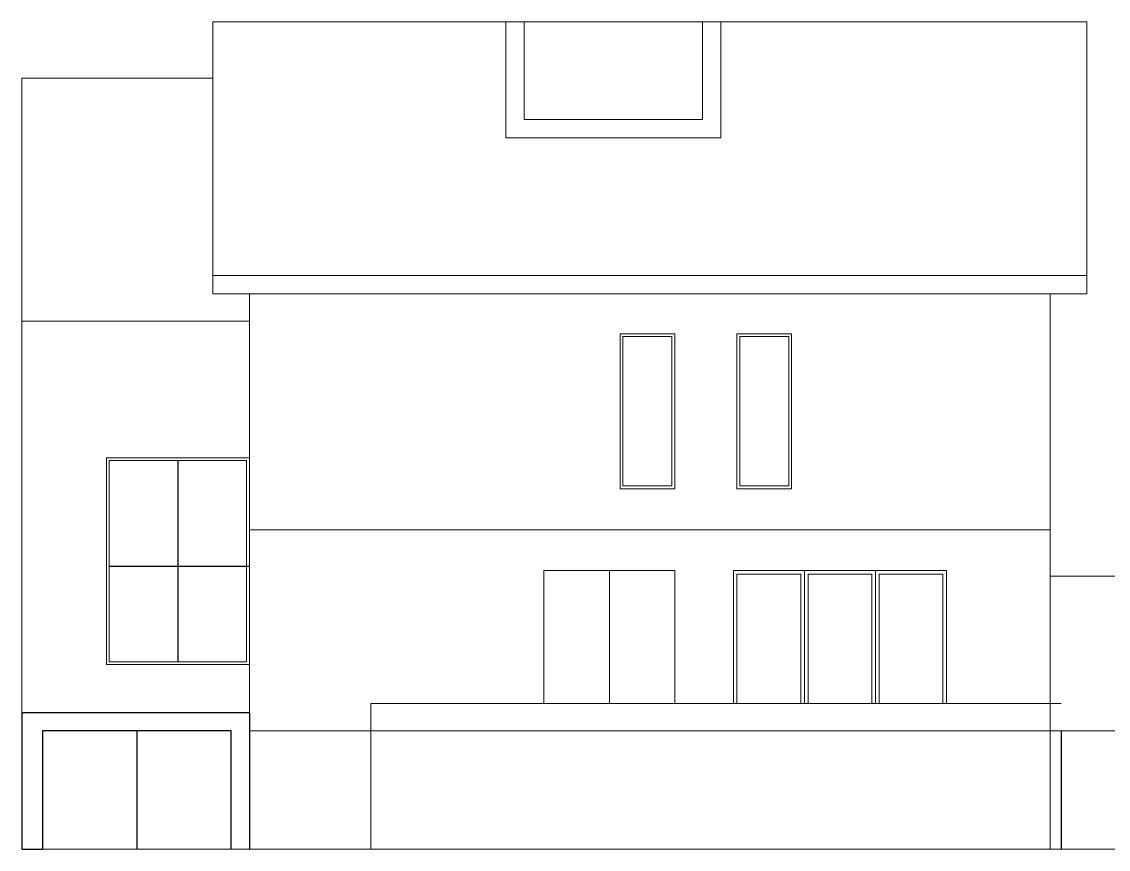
# Model space of a CAD drawing. Header units: millimetres. Extents: x -627 to 20370, y 1538 to 15679.
# Drawn here: x 10648 to 11841, y 8216 to 9125 of the extents above; entities that cross this region are included whole.
import ezdxf

# ---------------------------------------------------------------- set-up
doc = ezdxf.new("R2010")
doc.units = ezdxf.units.MM
doc.layers.add('blue', color=160, linetype='Continuous', lineweight=5)
doc.layers.add('new', color=3, linetype='Continuous', lineweight=30)

msp = doc.modelspace()

# ---------------------------------------------------------------- linework, layer by layer
at = {"layer": 'blue'}
for points in [[(10897.6, 9125.2), (10857.6, 9125.2)], [(10897.6, 8846.3), (10857.6, 8846.3), (10857.6, 9125.2)], [(10897.6, 9125.2), (11777.3, 9125.2)], [(11179.3, 9125.2), (11179.3, 8997.8), (11415.3, 8997.8), (11415.3, 9125.2)], [(11199.3, 9125.2), (11199.3, 9017.8), (11395.3, 9017.8), (11395.3, 9125.2)], [(11777.3, 8826.3), (11817.3, 8826.3), (11817.3, 9125.2), (11777.3, 9125.2)], [(10647.6, 9063.3), (10647.6, 8216.3)], [(10647.6, 9063.3), (10857.6, 9063.3)], [(10857.6, 8846.3), (10857.6, 8826.3), (10897.6, 8826.3)], [(10897.6, 8846.3), (11777.3, 8846.3)], [(11777.3, 8846.3), (11817.3, 8846.3)], [(10897.6, 8826.3), (10897.6, 8366.3)], [(10897.6, 8826.3), (11777.3, 8826.3)], [(11777.3, 8826.3), (11777.3, 8216.3)], [(10897.6, 8796.3), (10647.6, 8796.3)], [(11364.8, 8782.3), (11304.8, 8782.3), (11304.8, 8612.3)], [(11364.8, 8612.3), (11364.8, 8782.3)], [(10740.6, 8646.3), (10897.6, 8646.3)], [(11364.8, 8612.3), (11304.8, 8612.3)], [(10897.6, 8567.3), (11777.3, 8567.3)], [(11221.2, 8522.3), (11221.2, 8376.3)], [(11364.8, 8522.3), (11221.2, 8522.3)], [(11293, 8522.3), (11293, 8376.3)], [(11364.8, 8522.3), (11364.8, 8376.3)], [(11663.3, 8376.3), (11663.3, 8522.3), (11429.3, 8522.3), (11429.3, 8376.3)], [(11507.3, 8376.3), (11507.3, 8522.3)], [(11585.3, 8376.3), (11585.3, 8522.3)], [(11663.3, 8376.3), (11663.3, 8522.3), (11585.3, 8522.3), (11585.3, 8376.3)], [(11663.3, 8522.3), (11663.3, 8376.3)], [(11503.4, 8376.3), (11503.4, 8518.4), (11433.2, 8518.4), (11433.2, 8376.3)], [(11581.4, 8376.3), (11581.4, 8518.4), (11511.2, 8518.4), (11511.2, 8376.3)], [(11659.4, 8376.3), (11659.4, 8518.4), (11589.2, 8518.4), (11589.2, 8376.3)], [(11777.3, 8516.3), (12215.4, 8516.3), (12215.4, 8326.3)], [(11031.2, 8216.3), (11031.2, 8376.3), (11789.1, 8376.3)], [(10897.6, 8346.3), (12215.4, 8346.3), (12215.4, 8326.3)], [(10647.6, 8216.3), (12215.4, 8216.3)]]:
    msp.add_lwpolyline(points, dxfattribs=at)
for points in [[(11307.8, 8779.3), (11307.8, 8615.3), (11361.8, 8615.3), (11361.8, 8779.3)], [(11433.2, 8782.3), (11433.2, 8612.3), (11493.2, 8612.3), (11493.2, 8782.3)], [(11436.2, 8779.3), (11436.2, 8615.3), (11490.2, 8615.3), (11490.2, 8779.3)], [(10740.6, 8419.3), (10897.6, 8419.3), (10897.6, 8646.3), (10740.6, 8646.3)], [(10740.6, 8419.3), (10897.6, 8419.3), (10897.6, 8646.3), (10740.6, 8646.3)], [(10743.6, 8422.3), (10894.6, 8422.3), (10894.6, 8643.3), (10743.6, 8643.3)]]:
    msp.add_lwpolyline(points, close=True, dxfattribs=at)
at = {"layer": 'new'}
for points in [[(10819.1, 8643.3), (10819.1, 8422.3)], [(10743.6, 8527.3), (10897.6, 8527.3)], [(10670.6, 8366.3), (10647.6, 8366.3), (10647.6, 8216.3), (10670.6, 8216.3)], [(10897.6, 8366.3), (10670.6, 8366.3)], [(10897.6, 8366.3), (10897.6, 8216.3)], [(10877.6, 8216.3), (10877.6, 8346.3), (10670.6, 8346.3)], [(10670.6, 8346.3), (10670.6, 8216.3)], [(10774.1, 8346.3), (10774.1, 8216.3)], [(11789.1, 8346.3), (11789.1, 8216.3)]]:
    msp.add_lwpolyline(points, dxfattribs=at)

doc.saveas('drawing.dxf')
